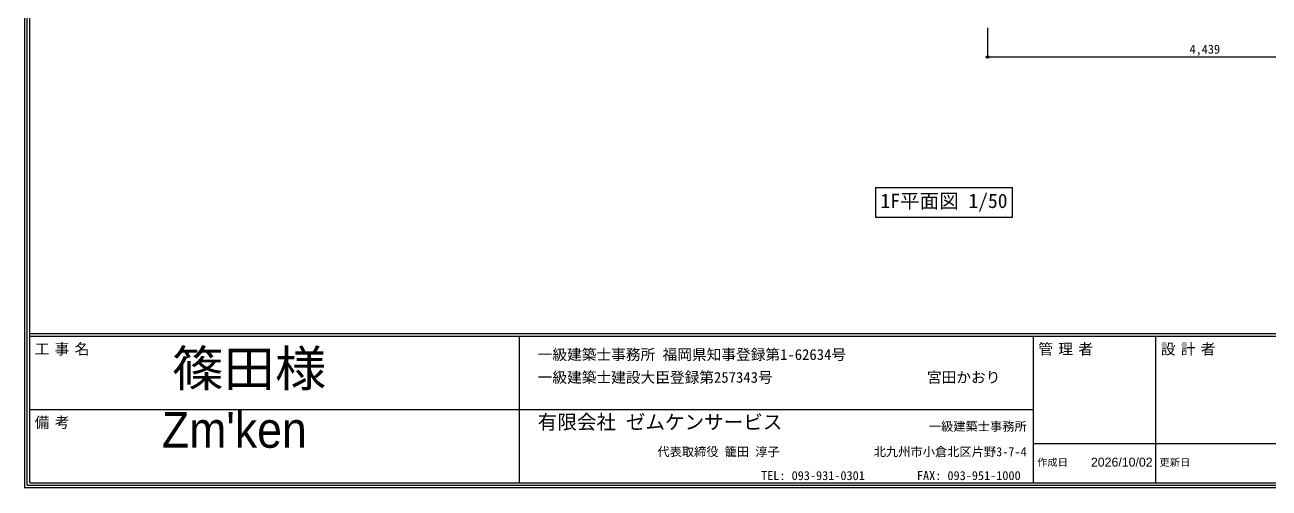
# Model space of a CAD drawing. Units: millimetres at full size, sheet at 1:50. Extents: x -9750 to 9750, y -6680 to 6675.
# Drawn here: x -9750 to 2957, y -6680 to -1944 of the extents above; entities that cross this region are included whole.
import ezdxf
from ezdxf.enums import TextEntityAlignment as Align

# ---------------------------------------------------------------- set-up
doc = ezdxf.new("R2010")
doc.units = ezdxf.units.MM
doc.header["$LTSCALE"] = 50
doc.layers.add('0-1_用紙枠', color=4, linetype='Continuous')
doc.layers.add('0-2_図枠', color=4, linetype='Continuous')
doc.styles.add('ＭＳ ゴシック', font='')
doc.styles.add('ＭＳ Ｐゴシック', font='')
doc.styles.get('ＭＳ ゴシック').set_extended_font_data('MS Gothic')
doc.styles.get('ＭＳ Ｐゴシック').set_extended_font_data('MS PGothic')

msp = doc.modelspace()

# ---------------------------------------------------------------- linework, layer by layer
at = {"layer": '0-1_用紙枠', "color": 3}
for p, q in [((-9750, -6679.91), (-9750, 6675)), ((-9725, -6650), (-9725, 6650)), ((-9700, -6625), (-9700, 6625)), ((-9700, -5100), (9700, -5100)), ((-9700, -5125), (9700, -5125)), ((-4700, -6625), (-4700, -5125)), ((550, -6625), (550, -5125)), ((1800, -6625), (1800, -5125)), ((-9700, -5875), (550, -5875)), ((550, -6225), (4300, -6225)), ((-9725, -6650), (9725, -6650)), ((-9700, -6625), (9700, -6625))]:
    msp.add_line(p, q, dxfattribs=at)
at = {"layer": '0-1_用紙枠'}
for p in [(81.23, -1973.48), (4520.23, -2273.48)]:
    msp.add_line(p, (81.23, -2273.48), dxfattribs=at)
at = {"layer": '0-1_用紙枠', "color": 3}
msp.add_lwpolyline([(-9750, -6675), (9750, -6675), (9750, 6675), (-9750, 6675)], dxfattribs=at)
at = {"layer": '0-1_用紙枠'}
msp.add_circle((81.23, -2273.48), 12.5, dxfattribs=at)
for points in [[(93.73, -2273.48), (68.97, -2271.04), (68.73, -2273.48)], [(93.73, -2273.48), (68.73, -2273.48), (68.97, -2275.92)], [(93.73, -2273.48), (69.69, -2268.7), (68.97, -2271.04)], [(93.73, -2273.48), (68.97, -2275.92), (69.69, -2278.27)], [(93.73, -2273.48), (70.84, -2266.54), (69.69, -2268.7)], [(93.73, -2273.48), (69.69, -2278.27), (70.84, -2280.43)], [(93.73, -2273.48), (72.4, -2264.64), (70.84, -2266.54)], [(93.73, -2273.48), (70.84, -2280.43), (72.4, -2282.32)], [(93.73, -2273.48), (74.29, -2263.09), (72.4, -2264.64)], [(93.73, -2273.48), (72.4, -2282.32), (74.29, -2283.88)], [(93.73, -2273.48), (76.45, -2261.93), (74.29, -2263.09)], [(93.73, -2273.48), (74.29, -2283.88), (76.45, -2285.03)], [(93.73, -2273.48), (78.8, -2261.22), (76.45, -2261.93)], [(93.73, -2273.48), (76.45, -2285.03), (78.8, -2285.74)], [(93.73, -2273.48), (81.23, -2260.98), (78.8, -2261.22)], [(93.73, -2273.48), (78.8, -2285.74), (81.23, -2285.98)], [(93.73, -2273.48), (83.67, -2261.22), (81.23, -2260.98)], [(93.73, -2273.48), (81.23, -2285.98), (83.67, -2285.74)], [(93.73, -2273.48), (86.02, -2261.93), (83.67, -2261.22)], [(93.73, -2273.48), (83.67, -2285.74), (86.02, -2285.03)], [(93.73, -2273.48), (88.18, -2263.09), (86.02, -2261.93)], [(93.73, -2273.48), (86.02, -2285.03), (88.18, -2283.88)], [(93.73, -2273.48), (90.07, -2264.64), (88.18, -2263.09)], [(93.73, -2273.48), (88.18, -2283.88), (90.07, -2282.32)], [(93.73, -2273.48), (91.63, -2266.54), (90.07, -2264.64)], [(93.73, -2273.48), (90.07, -2282.32), (91.63, -2280.43)], [(93.73, -2273.48), (92.78, -2268.7), (91.63, -2266.54)], [(93.73, -2273.48), (91.63, -2280.43), (92.78, -2278.27)], [(93.73, -2273.48), (93.49, -2271.04), (92.78, -2268.7)], [(93.73, -2273.48), (92.78, -2278.27), (93.49, -2275.92)]]:
    msp.add_solid(points, dxfattribs=at)
at = {"layer": '0-2_図枠', "color": 7}
msp.add_lwpolyline([(-1062.35, -3910.58), (337.65, -3910.58), (337.65, -3610.58), (-1062.35, -3610.58)], close=True, dxfattribs=at)

# ---------------------------------------------------------------- texts
at = {"layer": '0-1_用紙枠', "style": 'ＭＳ ゴシック'}
for s, height, p in [('4,439', 91.64, (2144.48, -2265.98)), ('一級建築士事務所 福岡県知事登録第1-62634号', 110, (-4512.59, -5402.32)), ('一級建築士建設大臣登録第257343号', 110, (-4512.59, -5635.38)), ('宮田かおり', 110, (-537.29, -5635.38)), ('有限会社 ゼムケンサービス', 146.6, (-4512.59, -6121.57)), ('一級建築士事務所', 91.64, (-518.16, -6121.57)), ('代表取締役 籠田 淳子', 91.64, (-3290.69, -6380.89)), ('北九州市小倉北区片野3-7-4', 91.64, (-1080.66, -6380.89)), ('TEL: 093-931-0301', 91.64, (-2231.39, -6625)), ('FAX: 093-951-1000', 91.64, (-639.98, -6625))]:
    msp.add_text(s, height=height, dxfattribs=at).set_placement(p, align=Align.BOTTOM_LEFT)
at = {"layer": '0-1_用紙枠', "style": 'ＭＳ Ｐゴシック'}
for s, height, width, p in [('篠田様', 366.6, 1.05, (-8246.25, -5750)), ("Zm'ken", 366.6, 0.95, (-8350.34, -6377.1)), ('作成日', 73.31, 1.05, (587.5, -6475)), ('2026/10/02', 91.64, 1.05, (1137.5, -6487.5)), ('更新日', 73.31, 1.05, (1837.5, -6475))]:
    msp.add_text(s, height=height, dxfattribs=dict(at, width=width)).set_placement(p, align=Align.BOTTOM_LEFT)
at = {"layer": '0-1_用紙枠', "char_height": 110, "attachment_point": 7, "style": 'ＭＳ Ｐゴシック'}
for s, insert in [('\\T1.36;工事名', (-9650, -5325)), ('\\T1.36;管理者', (600, -5325)), ('\\T1.36;設計者', (1850, -5325)), ('\\T1.37;備考', (-9650, -6075))]:
    msp.add_mtext(s, dxfattribs=dict(at, insert=insert))
at = {"layer": '0-2_図枠', "style": 'ＭＳ ゴシック'}
msp.add_text('1F平面図 1/50', height=146.6, dxfattribs=at).set_placement((-1012.35, -3860.58), align=Align.BOTTOM_LEFT)

doc.saveas('drawing.dxf')
